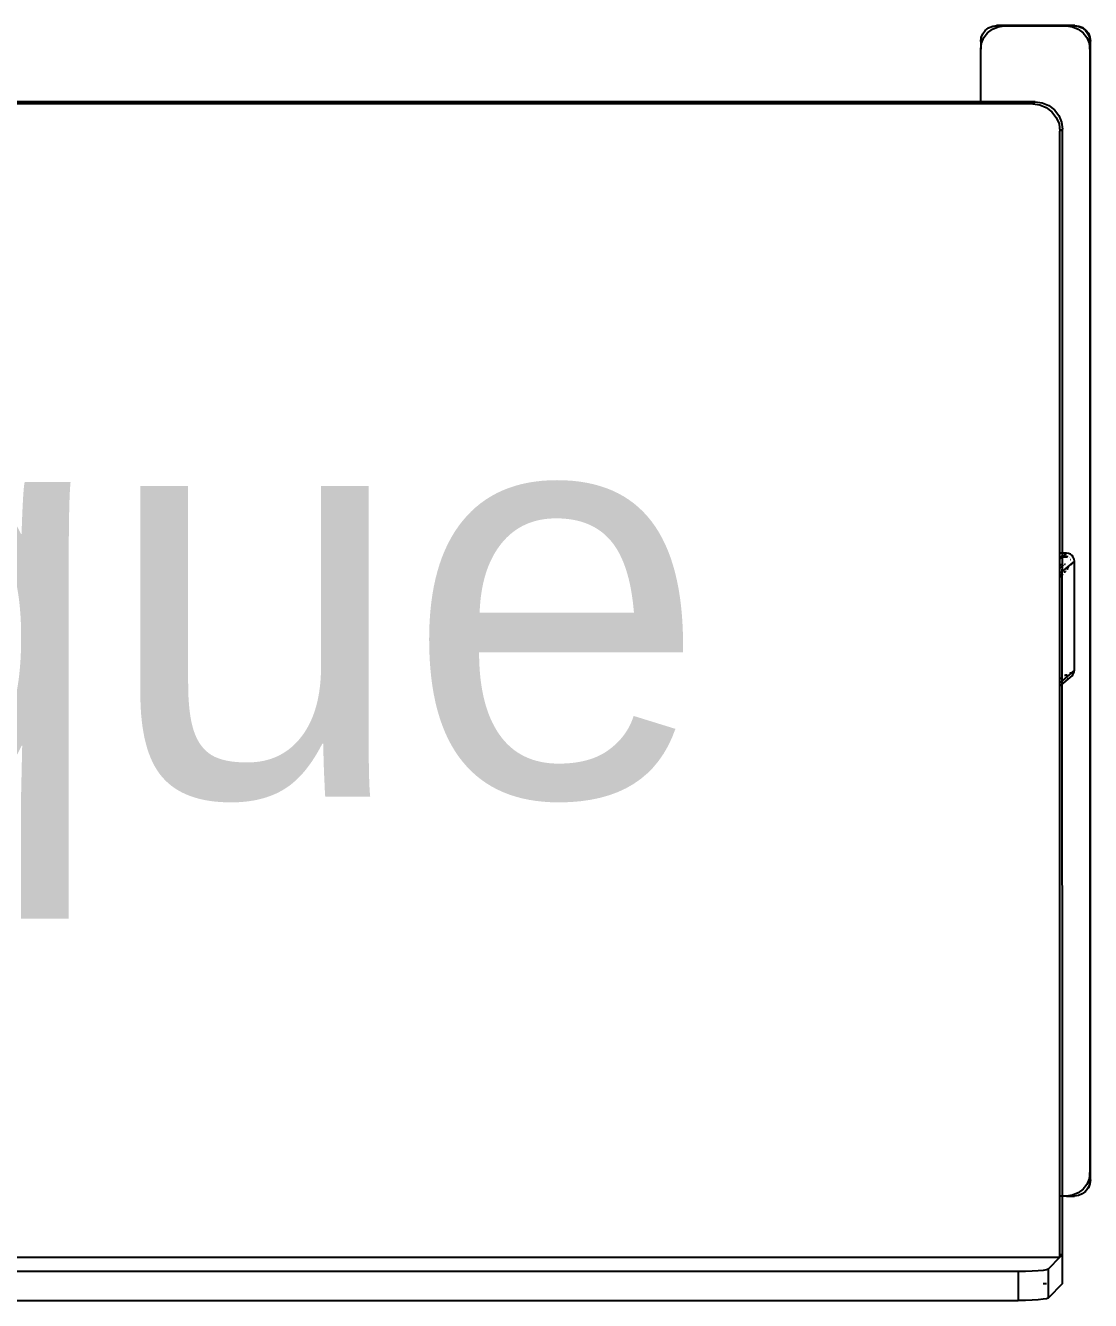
# Model space of a CAD drawing. Extents: x -4.2 to 4.2, y -5.7 to 5.7.
# Drawn here: x -2.51 to -1.984, y -2.037 to -1.407 of the extents above; entities that cross this region are included whole.
import ezdxf

# ---------------------------------------------------------------- set-up
doc = ezdxf.new("R2010")
doc.units = 0
doc.layers.get('0').update_dxf_attribs({"linetype": 'CONTINUOUS'})

msp = doc.modelspace()

# ---------------------------------------------------------------- linework, layer by layer
for p, q in [((-2.03811, -1.41303), (-2.03734, -1.41117)), ((-2.03734, -1.41117), (-2.03612, -1.40957)), ((-2.03683, -1.41309), (-2.03499, -1.4107)), ((-2.03612, -1.40957), (-2.03452, -1.40834)), ((-2.03499, -1.4107), (-2.03259, -1.40886)), ((-2.03452, -1.40834), (-2.03446, -1.40832)), ((-2.03446, -1.40832), (-2.03266, -1.40757)), ((-2.03446, -1.40832), (-2.03425, -1.40815)), ((-2.03425, -1.40815), (-2.03239, -1.40738)), ((-2.03266, -1.40757), (-2.03067, -1.40731)), ((-2.03259, -1.40886), (-2.0298, -1.4077)), ((-2.03239, -1.40738), (-2.03039, -1.40712)), ((-2.03067, -1.40731), (-2.03039, -1.40712)), ((-2.02681, -1.40731), (-2.03067, -1.40731)), ((-2.02654, -1.40712), (-2.03039, -1.40712)), ((-2.0298, -1.4077), (-2.02681, -1.40731)), ((-2.02681, -1.40731), (-2.02654, -1.40712)), ((-2.02681, -1.40731), (-1.99596, -1.40731)), ((-1.99569, -1.40712), (-2.02654, -1.40712)), ((-1.99596, -1.40731), (-1.99569, -1.40712)), ((-1.99596, -1.40731), (-1.99297, -1.4077)), ((-1.99211, -1.40731), (-1.99596, -1.40731)), ((-1.99184, -1.40712), (-1.99569, -1.40712)), ((-1.99297, -1.4077), (-1.99018, -1.40886)), ((-1.99211, -1.40731), (-1.99184, -1.40712)), ((-1.99211, -1.40731), (-1.99011, -1.40757)), ((-1.99184, -1.40712), (-1.98984, -1.40738)), ((-1.99018, -1.40886), (-1.98778, -1.4107)), ((-1.99011, -1.40757), (-1.98825, -1.40834)), ((-1.98984, -1.40738), (-1.98798, -1.40815)), ((-1.98825, -1.40834), (-1.98666, -1.40957)), ((-1.98798, -1.40815), (-1.98639, -1.40938)), ((-1.98778, -1.4107), (-1.98595, -1.41309)), ((-1.98666, -1.40957), (-1.98543, -1.41117)), ((-1.98639, -1.40938), (-1.98516, -1.41098)), ((-1.98543, -1.41117), (-1.98466, -1.41303)), ((-1.98516, -1.41098), (-1.98439, -1.41284)), ((-2.03838, -1.41502), (-2.03811, -1.41303)), ((-2.03838, -1.41502), (-2.03838, -1.41888)), ((-2.03838, -1.41888), (-2.03798, -1.41588)), ((-2.03798, -1.41588), (-2.03683, -1.41309)), ((-1.98595, -1.41309), (-1.98479, -1.41588)), ((-1.98479, -1.41588), (-1.9844, -1.41888)), ((-1.98466, -1.41303), (-1.9844, -1.41502)), ((-1.9844, -1.41502), (-1.98413, -1.41483)), ((-1.9844, -1.41665), (-1.9844, -1.41502)), ((-1.98413, -1.41869), (-1.9844, -1.41665)), ((-1.9844, -1.41888), (-1.9844, -1.41665)), ((-1.98439, -1.41284), (-1.98413, -1.41483)), ((-1.98413, -1.41869), (-1.98413, -1.41483)), ((-2.03838, -1.44491), (-2.03838, -1.41888)), ((-1.9844, -1.41888), (-1.98413, -1.41869)), ((-1.9844, -1.41888), (-1.9844, -1.9741)), ((-1.98413, -1.97384), (-1.98413, -1.41869)), ((-2.01269, -1.44581), (-3.09418, -1.44581)), ((-2.03838, -1.44491), (-2.92558, -1.44491)), ((-2.01143, -1.44491), (-2.03838, -1.44491)), ((-2.01269, -1.44581), (-2.01143, -1.44491)), ((-2.01269, -1.44581), (-2.0092, -1.44626)), ((-2.01143, -1.44491), (-2.00795, -1.44536)), ((-2.0092, -1.44626), (-2.00596, -1.44761)), ((-2.00795, -1.44536), (-2.00471, -1.44671)), ((-2.00596, -1.44761), (-2.00317, -1.44975)), ((-2.00471, -1.44671), (-2.00192, -1.44885)), ((-2.00192, -1.44885), (-1.99978, -1.45163)), ((-2.00317, -1.44975), (-2.00103, -1.45254)), ((-2.00103, -1.45254), (-1.99968, -1.45578)), ((-1.99978, -1.45163), (-1.99844, -1.45488)), ((-1.99844, -1.45488), (-1.99798, -1.45836)), ((-1.99968, -1.45578), (-1.99923, -1.45927)), ((-1.99924, -1.66796), (-1.99923, -1.45927)), ((-1.99923, -1.45927), (-1.99798, -1.45836)), ((-1.99798, -1.66796), (-1.99798, -1.45836)), ((-1.99798, -1.66796), (-1.99924, -1.66796)), ((-1.99924, -1.6707), (-1.99924, -1.66796)), ((-1.99802, -1.66968), (-1.99924, -1.6707)), ((-1.99901, -1.66968), (-1.99802, -1.66968)), ((-1.99856, -1.66942), (-1.99798, -1.66942)), ((-1.99802, -1.66968), (-1.99798, -1.66964)), ((-1.99801, -1.67291), (-1.99802, -1.66968)), ((-1.99802, -1.66968), (-1.99798, -1.66968)), ((-1.99596, -1.66796), (-1.99798, -1.66796)), ((-1.99798, -1.66942), (-1.99798, -1.66796)), ((-1.99798, -1.66942), (-1.99772, -1.66942)), ((-1.99772, -1.66942), (-1.99798, -1.66968)), ((-1.99798, -1.66964), (-1.99798, -1.66942)), ((-1.99798, -1.66968), (-1.99627, -1.66968)), ((-1.99596, -1.66796), (-1.99772, -1.66942)), ((-1.99772, -1.66942), (-1.99596, -1.66942)), ((-1.99596, -1.66942), (-1.99627, -1.66968)), ((-1.99627, -1.66968), (-1.99565, -1.66976)), ((-1.99497, -1.66809), (-1.99596, -1.66796)), ((-1.99596, -1.66942), (-1.99535, -1.6695)), ((-1.99565, -1.66976), (-1.9956, -1.66978)), ((-1.99535, -1.6695), (-1.99529, -1.66953)), ((-1.99404, -1.66847), (-1.99497, -1.66809)), ((-1.99324, -1.66909), (-1.99404, -1.66847)), ((-1.99262, -1.66989), (-1.99324, -1.66909)), ((-1.99224, -1.67082), (-1.99262, -1.66989)), ((-1.99924, -1.6778), (-1.99924, -1.6707)), ((-1.99211, -1.67181), (-1.99924, -1.6778)), ((-1.99919, -1.67385), (-1.99885, -1.67379)), ((-1.99904, -1.67502), (-1.99885, -1.67499)), ((-1.99888, -1.6736), (-1.99884, -1.67357)), ((-1.99885, -1.67499), (-1.99874, -1.67501)), ((-1.99884, -1.67357), (-1.99863, -1.67356)), ((-1.99863, -1.67356), (-1.99859, -1.67353)), ((-1.99863, -1.67356), (-1.99858, -1.67356)), ((-1.99863, -1.67469), (-1.99846, -1.67467)), ((-1.99859, -1.67353), (-1.99855, -1.67353)), ((-1.99846, -1.67467), (-1.99835, -1.67468)), ((-1.99805, -1.67847), (-1.99801, -1.67291)), ((-1.99801, -1.67291), (-1.99782, -1.67293)), ((-1.99763, -1.67388), (-1.99747, -1.67394)), ((-1.99747, -1.67376), (-1.99732, -1.67382)), ((-1.99744, -1.67373), (-1.99729, -1.67379)), ((-1.99685, -1.67326), (-1.99678, -1.67329)), ((-1.99678, -1.67329), (-1.99673, -1.67332)), ((-1.99578, -1.67564), (-1.99575, -1.67572)), ((-1.99573, -1.67575), (-1.99572, -1.67585)), ((-1.99571, -1.6759), (-1.99569, -1.67599)), ((-1.99566, -1.67552), (-1.99563, -1.67559)), ((-1.99563, -1.67548), (-1.9956, -1.67555)), ((-1.99561, -1.67562), (-1.99558, -1.6757)), ((-1.99558, -1.67559), (-1.99555, -1.67567)), ((-1.99553, -1.6757), (-1.99556, -1.67574)), ((-1.99556, -1.67574), (-1.99552, -1.67578)), ((-1.99552, -1.67578), (-1.99555, -1.67582)), ((-1.99516, -1.67499), (-1.99513, -1.67505)), ((-1.99511, -1.67508), (-1.99508, -1.67515)), ((-1.99507, -1.67518), (-1.99505, -1.67523)), ((-1.99472, -1.67027), (-1.99468, -1.6703)), ((-1.99441, -1.67002), (-1.99438, -1.67004)), ((-1.99411, -1.67108), (-1.99409, -1.67112)), ((-1.99388, -1.67365), (-1.99388, -1.67371)), ((-1.99388, -1.67374), (-1.99388, -1.67379)), ((-1.99388, -1.67382), (-1.99388, -1.67387)), ((-1.99381, -1.67083), (-1.99379, -1.67086)), ((-1.99357, -1.67334), (-1.99357, -1.67352)), ((-1.99211, -1.67181), (-1.99224, -1.67082)), ((-1.99211, -1.72579), (-1.99211, -1.67181)), ((-1.99924, -1.67932), (-1.99924, -1.6778)), ((-1.99915, -1.67936), (-1.99924, -1.67932)), ((-1.99924, -1.67959), (-1.99924, -1.67932)), ((-1.99917, -1.67962), (-1.99924, -1.67959)), ((-1.99924, -1.67963), (-1.99924, -1.67959)), ((-1.9992, -1.67965), (-1.99924, -1.67963)), ((-1.99922, -1.72965), (-1.99924, -1.67963)), ((-1.99917, -1.67962), (-1.9992, -1.67965)), ((-1.99908, -1.67963), (-1.99917, -1.67962)), ((-1.99911, -1.67965), (-1.99917, -1.67962)), ((-1.99888, -1.6794), (-1.99907, -1.67938)), ((-1.99887, -1.67968), (-1.99902, -1.67966)), ((-1.99884, -1.67965), (-1.999, -1.67963)), ((-1.99865, -1.67882), (-1.99885, -1.67885)), ((-1.99864, -1.67942), (-1.99879, -1.6794)), ((-1.99846, -1.67852), (-1.99854, -1.67851)), ((-1.99835, -1.67878), (-1.99854, -1.67881)), ((-1.99836, -1.67851), (-1.99846, -1.67852)), ((-1.99832, -1.67877), (-1.99835, -1.67878)), ((-1.99805, -1.67847), (-1.99825, -1.67849)), ((-1.99796, -1.67862), (-1.99819, -1.67872)), ((-1.99798, -1.98567), (-1.99805, -1.67847)), ((-1.99774, -1.67836), (-1.99796, -1.67846)), ((-1.99699, -1.67742), (-1.99704, -1.67756)), ((-1.99698, -1.67734), (-1.99699, -1.67742)), ((-1.99694, -1.67707), (-1.99697, -1.67725)), ((-1.99693, -1.67684), (-1.99692, -1.67692)), ((-1.99692, -1.67692), (-1.99693, -1.67698)), ((-1.99657, -1.67688), (-1.99659, -1.67703)), ((-1.99654, -1.67663), (-1.99656, -1.6768)), ((-1.99655, -1.67644), (-1.99654, -1.67656)), ((-1.99211, -1.72579), (-1.99924, -1.73197)), ((-1.99224, -1.72679), (-1.99211, -1.72579)), ((-1.99924, -1.73373), (-1.99324, -1.72852)), ((-1.99924, -1.73197), (-1.99922, -1.72965)), ((-1.99924, -1.73373), (-1.99924, -1.73197)), ((-1.99922, -1.72965), (-1.99791, -1.72965)), ((-1.99627, -1.72845), (-1.997, -1.72845)), ((-1.99596, -1.72818), (-1.99652, -1.72818)), ((-1.99596, -1.72818), (-1.99627, -1.72845)), ((-1.99606, -1.72842), (-1.99627, -1.72845)), ((-1.99564, -1.72814), (-1.99596, -1.72818)), ((-1.99558, -1.7296), (-1.99546, -1.72958)), ((-1.99402, -1.72683), (-1.99416, -1.72715)), ((-1.99377, -1.7267), (-1.99389, -1.72698)), ((-1.99324, -1.72852), (-1.99262, -1.72772)), ((-1.99262, -1.72772), (-1.99224, -1.72679)), ((-1.99924, -1.98567), (-1.99924, -1.73373)), ((-1.98479, -1.9771), (-1.98595, -1.97989)), ((-1.9844, -1.9741), (-1.98479, -1.9771)), ((-1.9844, -1.97796), (-1.98466, -1.97995)), ((-1.9844, -1.97587), (-1.98413, -1.97384)), ((-1.98413, -1.97384), (-1.9844, -1.9741)), ((-1.9844, -1.97587), (-1.9844, -1.9741)), ((-1.9844, -1.97796), (-1.9844, -1.97587)), ((-1.9844, -1.97796), (-1.98413, -1.97769)), ((-1.98413, -1.97769), (-1.98439, -1.97969)), ((-1.98413, -1.97769), (-1.98413, -1.97384)), ((-1.99018, -1.98412), (-1.99297, -1.98528)), ((-1.98778, -1.98228), (-1.99018, -1.98412)), ((-1.98825, -1.98464), (-1.99011, -1.98541)), ((-1.98666, -1.98341), (-1.98825, -1.98464)), ((-1.98595, -1.97989), (-1.98778, -1.98228)), ((-1.98543, -1.98181), (-1.98666, -1.98341)), ((-1.98666, -1.98341), (-1.98639, -1.98314)), ((-1.98516, -1.98155), (-1.98639, -1.98314)), ((-1.98466, -1.97995), (-1.98543, -1.98181)), ((-1.98439, -1.97969), (-1.98516, -1.98155)), ((-1.99798, -1.98567), (-1.99924, -1.98567)), ((-1.99924, -2.01459), (-1.99924, -1.98567)), ((-1.99596, -1.98567), (-1.99798, -1.98567)), ((-1.99798, -2.01459), (-1.99798, -1.98567)), ((-1.99297, -1.98528), (-1.99596, -1.98567)), ((-1.99596, -1.98567), (-1.99211, -1.98567)), ((-1.99011, -1.98541), (-1.99211, -1.98567)), ((-3.10766, -2.01586), (-1.99923, -2.01585)), ((-1.99923, -2.01585), (-2.00513, -2.02179)), ((-1.99924, -2.01459), (-1.99798, -2.01459)), ((-1.99923, -2.01585), (-1.99924, -2.01459)), ((-1.99798, -2.01459), (-1.99923, -2.01585)), ((-1.99798, -2.02883), (-1.99798, -2.01459)), ((-2.0129, -2.02283), (-2.01628, -2.02295)), ((-2.00992, -2.02264), (-2.0129, -2.02283)), ((-2.00753, -2.02239), (-2.00992, -2.02264)), ((-2.00589, -2.0221), (-2.00753, -2.02239)), ((-2.00513, -2.02179), (-2.00589, -2.0221)), ((-2.00513, -2.02179), (-2.00513, -2.03609)), ((-2.01982, -2.02299), (-3.10514, -2.02299)), ((-2.01628, -2.02295), (-2.01982, -2.02299)), ((-2.01982, -2.02299), (-2.01982, -2.03729)), ((-2.00753, -2.02883), (-2.00589, -2.02883)), ((-1.99798, -2.02883), (-2.00513, -2.03609)), ((-3.10514, -2.03729), (-2.01982, -2.03729)), ((-2.01628, -2.03725), (-2.01982, -2.03729)), ((-2.0129, -2.03713), (-2.01628, -2.03725)), ((-2.00992, -2.03694), (-2.0129, -2.03713)), ((-2.00753, -2.03669), (-2.00992, -2.03694)), ((-2.00589, -2.0364), (-2.00753, -2.03669)), ((-2.00513, -2.03609), (-2.00589, -2.0364))]:
    msp.add_line(p, q)

# ---------------------------------------------------------------- texts
msp.add_text('Enrique', height=0.2).set_placement((-3.09542, -1.78826))

doc.saveas('drawing.dxf')
